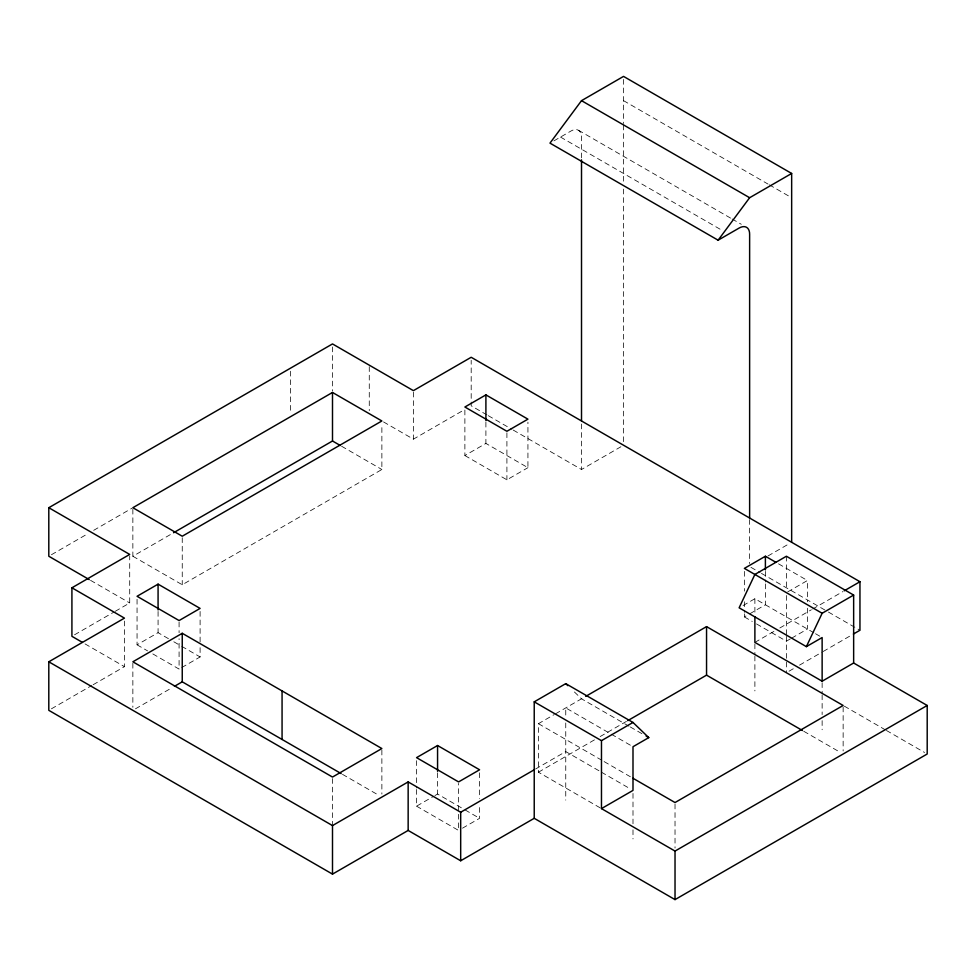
<?xml version="1.0" encoding="UTF-8"?>
<svg xmlns="http://www.w3.org/2000/svg" width="976" height="976" viewBox="0 0 976 976"><rect width="100%" height="100%" fill="white"/><g stroke="black" fill="none" stroke-linecap="round" stroke-linejoin="round"><path stroke-width="0.73" stroke-dasharray="4.88 3.66" d="M553.929 140.861L571.009 131.004A14.86 8.577 -60 0 1 581.513 137.067L581.513 158.319M51.435 554.722L88.413 533.372M93.696 530.322L131.992 508.215M132.858 509.228L132.858 556.247L172.264 533.494M74.542 634.803L113.948 612.062M115.253 611.305L129.71 602.961L129.71 555.942M383.544 421.937L413.397 439.163L464.625 409.591M132.858 556.247L182.244 584.758L381.872 469.505L381.872 423.999M137.055 599.313L137.055 644.819L158.075 632.68L168.58 638.743M464.881 410.054L464.881 455.548L485.902 443.421L527.931 467.675L527.931 422.181M51.411 708.82L91.842 685.481M93.147 684.725L124.452 666.657L124.452 619.638M181.719 667.56L200.104 656.946L200.104 646.332M464.881 455.548L506.91 479.814L527.931 467.675M135.457 708.832L171.849 687.824M513.217 430.074L581.513 469.505L620.919 446.752M768.014 555.942L789.035 543.815M600.167 807.847L538.435 772.211L538.435 723.68L554.197 714.578M555.503 713.822L584.404 697.132M743.065 605.535L754.887 598.715L814.216 632.973M416.557 789.499L416.557 806.176L433.625 796.318M434.942 795.562L437.565 794.049L463.832 809.214M744.371 613.88L744.371 616.905L748.311 614.636M749.629 613.88L765.391 604.778L765.391 583.55M787.717 591.883L807.42 580.513L807.42 601.741M535.543 769.027L565.751 751.581L600.033 771.369M754.887 642.391L774.578 631.008M779.836 627.983L811.361 609.78M812.666 609.024L842.886 591.578M538.435 772.211L594.909 739.601M600.167 736.563L626.433 721.398M462.514 828.173L479.594 818.315L479.594 804.663M790.34 638.902L786.4 641.171L753.57 622.224M791.658 638.145L807.42 629.044L807.42 607.816M789.035 671.207L794.281 668.17M799.539 665.132L821.865 652.249M823.183 651.492L852.072 634.803M623.542 100.662L768.014 184.074M769.332 184.842L789.035 196.213M578.439 130.259L730.792 218.221M732.11 218.978L741.296 224.285M560.505 137.067L722.045 230.336M778.519 563.835L807.42 580.513M486.951 414.91L471.188 405.809L471.188 360.303M488.268 415.666L511.9 429.306M750.947 567.324L760.133 572.631M761.451 573.388L827.123 611.305M828.429 612.062L859.954 630.252M815.533 633.729L822.134 637.535M744.371 616.905L752.252 621.456M844.301 706.148L885.098 729.694M886.403 730.463L924.565 752.484M341.588 446.239L381.872 469.505M803.736 731.256L840.519 752.496M628.983 726.205L581.513 698.804L574.156 691.728M630.301 726.974L642.171 733.818M630.362 745.2L565.751 707.905L565.751 716.945M538.435 723.68L602.79 760.829M604.107 761.585L630.374 776.762M601.35 772.138L630.362 788.889M90.561 580.354L129.71 602.961M173.838 641.781L180.401 645.575M181.719 646.332L200.104 656.946M465.149 809.97L479.594 818.315M137.055 644.819L147.571 650.882M152.817 653.92L179.084 669.085L179.084 638.743M416.557 806.176L458.586 830.442L458.586 783.423M342.478 774.334L379.249 795.562M85.046 643.904L124.452 666.657M843.142 706.99L843.142 750.971M822.134 682.724L822.134 693.35M822.134 694.863L822.134 714.578M822.134 720.642L822.134 729.743M786.4 556.247L786.4 589.467M786.4 595.506L786.4 635.108M786.4 636.328L786.4 660.593M786.4 662.106L786.4 672.72M765.391 571.411L765.391 582.025M754.887 598.715L754.887 613.77M754.887 643.904L754.887 654.518M754.887 656.043L754.887 690.923M749.629 519.549L749.629 563.53M744.371 571.411L744.371 591.127M744.371 601.741L744.371 612.367M675.026 804.053L675.026 848.034M632.997 793.439L632.997 823.768M632.997 829.832L632.997 838.933M623.542 79.434L623.542 123.537M623.542 125.062L623.542 183M623.542 189.1L623.542 442.189M581.513 423.999L581.513 469.505M565.751 722.96L565.751 800.113M506.91 432.795L506.91 479.814M485.902 422.181L485.902 443.421M479.594 772.809L479.594 798.6M437.565 772.809L437.565 794.049M416.557 760.682L416.557 787.974M413.397 392.157L413.397 439.163M381.872 750.068L381.872 794.049M369.27 366.671L369.27 410.652M332.499 346.956L332.499 390.937M332.499 778.58L332.499 825.586M290.47 371.222L290.47 413.69M200.104 611.452L200.104 644.819M182.244 537.739L182.244 584.758M179.084 622.066L179.084 632.68M158.075 611.452L158.075 632.68M132.858 663.314L132.858 707.295"/><path stroke-width="1.46" d="M853.646 595.067L786.4 556.247L754.887 574.449L739.125 607.804L806.371 646.637L822.134 613.27L853.646 595.067L853.646 663.009L927.2 705.477L927.2 754.009L675.026 899.604L534.226 818.315L460.684 860.771L408.151 830.442L332.499 874.118L48.8 710.333L48.8 661.801L124.452 618.125L71.919 587.796L71.919 636.328L82.423 642.391M791.658 542.29L791.658 173.46L623.542 76.396L581.513 100.662L549.988 143.13L718.104 240.194L739.125 228.055A14.86 8.577 -60 0 1 749.629 234.13L749.629 518.024M718.104 240.194L749.629 197.725L791.658 173.46M89.255 579.598L48.8 556.247L48.8 507.715L332.499 343.93L413.397 390.644L471.188 357.277L859.954 581.72L859.954 630.252L853.39 634.046M332.499 392.462L132.858 507.715L182.244 536.227L381.872 420.973L332.499 392.462L332.499 440.993L173.569 532.737M71.919 587.796L129.71 554.429L48.8 507.715M158.075 584.148L137.055 596.287L179.084 620.553L200.104 608.414L158.075 584.148L158.075 609.939M485.902 394.89L464.881 407.016L506.91 431.282L527.931 419.155L485.902 394.89L485.902 420.668M182.244 633.29L132.858 661.801L332.499 777.055L381.872 748.543L182.244 633.29L182.244 681.821L341.161 773.578M174.448 686.323L182.244 681.821M437.565 745.518L416.557 757.644L458.586 781.91L479.594 769.783L437.565 745.518L437.565 771.296M775.896 562.31L765.391 556.247L744.371 568.386L822.134 613.27M534.226 701.842L565.751 683.639L632.997 722.46L648.759 737.624L632.997 746.725L632.997 790.401L601.472 808.604L601.472 740.662L534.226 701.842L534.226 818.315M48.8 661.801L332.499 825.586L408.151 781.91L460.684 812.239L534.226 769.783M585.722 696.376L706.551 626.616L843.142 705.477L675.026 802.54L632.997 778.275M844.191 590.822L859.954 581.72M627.751 720.642L706.551 675.148L802.431 730.499M601.472 740.662L632.997 722.46M806.371 646.637L822.134 637.535L822.134 681.211L853.646 663.009M601.472 808.604L675.026 851.072L927.2 705.477M581.513 100.662L749.629 197.725M822.134 681.211L754.887 642.391L754.887 616.783M332.499 440.993L340.295 445.495M646.124 736.111L648.759 737.624M565.751 683.639L567.849 685.664M765.391 556.247L765.391 569.899M706.551 626.616L706.551 675.148M675.026 851.072L675.026 899.604M581.513 159.832L581.513 420.973M460.684 812.239L460.684 860.771M408.151 781.91L408.151 830.442M332.499 825.586L332.499 874.118M282.064 690.923L282.064 739.454"/></g></svg>
